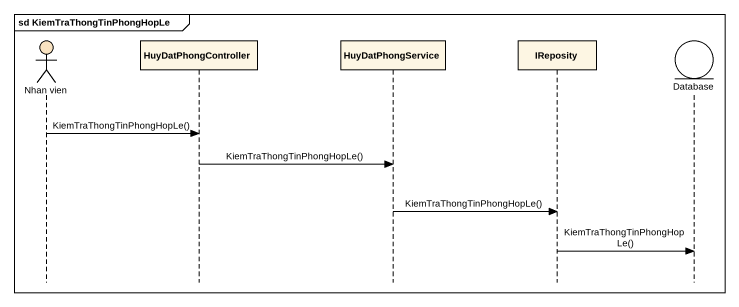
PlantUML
@startuml
mainframe sd KiemTraThongTinPhongHopLe
hide footbox
actor "Nhan vien" as Nhan_vien #F8E2C1
participant HuyDatPhongController
participant HuyDatPhongService
participant IReposity
entity "Database" as Database_

Nhan_vien -> HuyDatPhongController : KiemTraThongTinPhongHopLe()
HuyDatPhongController -> HuyDatPhongService : KiemTraThongTinPhongHopLe()
HuyDatPhongService -> IReposity : KiemTraThongTinPhongHopLe()
IReposity -> Database_ : KiemTraThongTinPhongHopLe()
@enduml
